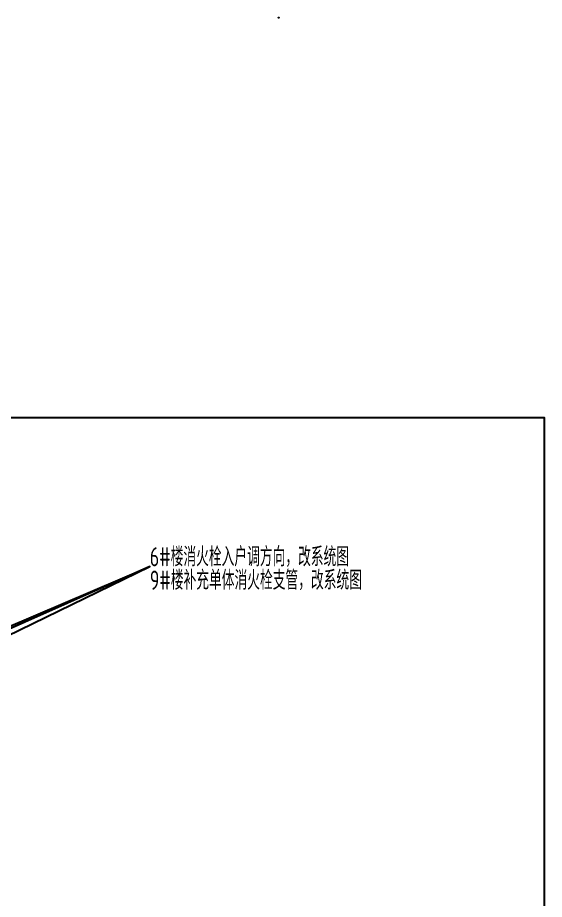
# Model space of a CAD drawing. Header units: millimetres. Extents: x -104227 to 2378000, y -101687 to 2248640.
# Drawn here: x 1656465 to 2378000, y 1040104 to 2248640 of the extents above; entities that cross this region are included whole.
import ezdxf

# ---------------------------------------------------------------- set-up
doc = ezdxf.new("R2010")
doc.units = ezdxf.units.MM
doc.header["$LTSCALE"] = 500
doc.layers.add('C-XREF-SLCT', color=7, linetype='Continuous', plot=False)
doc.layers.add('W-POST', color=10, linetype='Continuous', plot=False)
doc.layers.add('W-BUSH-DIMS', color=140, linetype='Continuous')
doc.styles.add('_TWT_PIPETEXT', font='', dxfattribs={"width": 0.8, "height": 3.5, "bigfont": 'HZTXT'})
doc.styles.add('Acs', font='', dxfattribs={"width": 0.7})
doc.styles.add('TH-STYLE3', font='tssdeng.shx', dxfattribs={"width": 0.7, "bigfont": 'tssdchn.shx'})
doc.styles.get('_TWT_PIPETEXT').set_extended_font_data('SimSun')
doc.styles.get('Acs').set_extended_font_data('SimSun')

# ---------------------------------------------------------------- blocks, each defined once
blk = doc.blocks.new('AcsAcadShareArea')
blk.add_lwpolyline([(0, 0), (118900, 0), (118900, 85000), (0, 85000)], close=True)
at = {"style": 'Acs', "width": 0.8}
blk.add_attdef('唯一编号', (7537, 861), '', height=1000, dxfattribs=at)

msp = doc.modelspace()

# ---------------------------------------------------------------- linework, layer by layer
at = {"layer": 'W-POST', "color": 2}
for points in [[(965423.9, 1123777.37), (1837614.94, 1496551.6)], [(1033723.9, 1104627.37), (1837614.94, 1496551.6), (1035423.9, 1139235.37)]]:
    msp.add_lwpolyline(points, dxfattribs=at)
at = {"layer": 'W-POST'}
msp.add_circle((2014046.08, 2248564.73), 75, dxfattribs=at)

# ---------------------------------------------------------------- block references
at = {"layer": 'C-XREF-SLCT', "xscale": 20, "yscale": 20, "zscale": 20}
msp.add_blockref('AcsAcadShareArea', (0.06, 0.04), dxfattribs=at)

# ---------------------------------------------------------------- texts
at = {"layer": 'W-BUSH-DIMS', "insert": (1707840.53, 1527018.94), "char_height": 3.5, "attachment_point": 1, "style": '_TWT_PIPETEXT'}
msp.add_mtext_dynamic_manual_height_columns('rfewfewfewfewfewfewfewfewfewfew', width=12433.3742, gutter_width=17.5, heights=[0], dxfattribs=at)
at = {"layer": 'W-POST', "color": 2, "style": 'TH-STYLE3', "width": 0.7}
for s, p in [('6#楼消火栓入户调方向，改系统图', (1837614.94, 1496551.6)), ('9#楼补充单体消火栓支管，改系统图', (1837614.94, 1464473.24))]:
    msp.add_text(s, height=26250, dxfattribs=at).set_placement(p)

doc.saveas('drawing.dxf')
